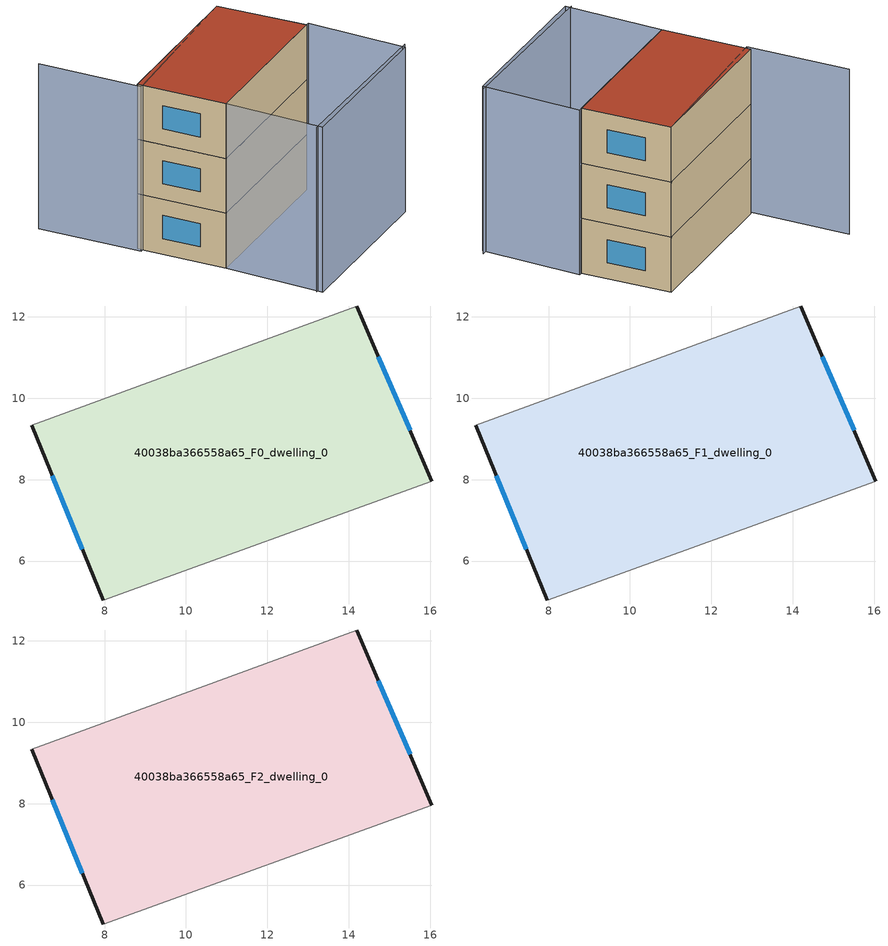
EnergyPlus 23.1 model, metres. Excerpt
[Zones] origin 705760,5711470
40038ba366558a65_F0_dwelling_0
 floor ground (EU_floor_Construction): 14.2,12.27 16.05,7.97 7.96,5.04 6.21,9.34 z0
 wall outside (EU_wall_Construction): 16.05,7.97 14.2,12.27 / 6.21,9.34 7.96,5.04 z0:3
 wall adiabatic (EU_wall_Construction): 7.96,5.04 16.05,7.97 / 14.2,12.27 6.21,9.34 z0:3
 window (EU_Window_Construction): 15.51,9.21 14.73,11.02 / 6.72,8.1 7.46,6.29 z0.87:2.13
40038ba366558a65_F1_dwelling_0
 floor to 40038ba366558a65_F0_dwelling_0 (EU_floor_Construction): 14.2,12.27 16.04,7.97 7.96,5.04 6.21,9.34 z3
 wall outside (EU_wall_Construction): 16.05,7.97 14.2,12.27 / 6.21,9.34 7.96,5.04 z3:6
 wall adiabatic (EU_wall_Construction): 7.96,5.04 16.05,7.97 / 14.2,12.27 6.21,9.34 z3:6
 window (EU_Window_Construction): 15.51,9.21 14.73,11.02 / 6.72,8.1 7.46,6.29 z3.87:5.13
40038ba366558a65_F2_dwelling_0
 floor to 40038ba366558a65_F1_dwelling_0 (EU_floor_Construction): 14.2,12.27 16.04,7.97 7.96,5.04 6.21,9.34 z6
 wall outside (EU_wall_Construction): 16.05,7.97 14.2,12.27 / 6.21,9.34 7.96,5.04 z6:9
 wall adiabatic (EU_wall_Construction): 7.96,5.04 16.05,7.97 / 14.2,12.27 6.21,9.34 z6:9
 window (EU_Window_Construction): 15.51,9.21 14.73,11.02 / 6.72,8.1 7.46,6.29 z6.87:8.13
 roof outside (EU_roof_Construction): 16.05,7.97 14.2,12.27 6.21,9.34 7.96,5.04 z9
shading: 9.53,0.42 18.12,3.37 / 14.2,12.27 6.17,9.02 / 6.17,9.02 4.16,14 / 7.96,5.04 16.2,8.02 / 16.2,8.02 17.96,3.17 / 17.96,3.17 9.72,0.19 / 9.72,0.19 7.96,5.04 z0:9
[Building]
EU S2 Campaign: North Axis=0; Terrain=City; Solar Distribution=FullExterior
[Site:Location]
London: Latitude=51.5; Longitude=-0.5; Time Zone=0; Elevation=25
[SizingPeriod:WeatherFileDays]
AnnualSizingPeriod: Begin Month=1; Begin Day of Month=1; End Month=12; End Day of Month=31; Day of Week for Start Day=Monday; Use Weather File Daylight Saving Period=No; Use Weather File Rain and Snow Indicators=No
[MATERIAL]
EU_InternalMass_Material: Roughness=MediumRough; Thickness=0.1; Conductivity=1; Density=1800; Specific Heat=900; Thermal Absorptance=0.9; Solar Absorptance=0.7; Visible Absorptance=0.7
[MATERIAL:NOMASS] Roughness=MediumRough; Thermal Absorptance=0.9; Solar Absorptance=0.7; Visible Absorptance=0.7
Name | Thermal Resistance
EU_wall_NoMass | 0.724719
EU_roof_NoMass | 2.98947
EU_floor_NoMass | 2.39157
[WINDOWMATERIAL:SIMPLEGLAZINGSYSTEM]
EU_Window_SimpleGlazing: UFactor=2.63425; Solar Heat Gain Coefficient=0.76; Visible Transmittance=0.76
[CONSTRUCTION]
EU_wall_Construction: EU_wall_NoMass
EU_roof_Construction: EU_roof_NoMass
EU_floor_Construction: EU_floor_NoMass
EU_Window_Construction: EU_Window_SimpleGlazing
EU_InternalMass_Construction: EU_InternalMass_Material
[ZONE] Type=1; Multiplier=1; Ceiling Height=autocalculate; Floor Area=autocalculate; Part of Total Floor Area=Yes
Name | Volume
40038ba366558a65_F0_dwelling_0 | 119.419
40038ba366558a65_F1_dwelling_0; 40038ba366558a65_F2_dwelling_0 | 119.418
[INTERNALMASS] Construction=EU_InternalMass_Construction; Surface Area=39.8062
Name | Zone or ZoneList
40038ba366558a65_F0_dwelling_0_EU_InternalMass | 40038ba366558a65_F0_dwelling_0
40038ba366558a65_F1_dwelling_0_EU_InternalMass | 40038ba366558a65_F1_dwelling_0
40038ba366558a65_F2_dwelling_0_EU_InternalMass | 40038ba366558a65_F2_dwelling_0
[OTHEREQUIPMENT] Fuel Type=Electricity; Design Level Calculation Method=Watts/Area; Power per Zone Floor Area=1; Fraction Latent=0; Fraction Radiant=0; Fraction Lost=0; Carbon Dioxide Generation Rate=0; EndUse Subcategory=EU_Step8_InternalGains
Name | Zone or ZoneList or Space or SpaceList | Schedule
EU_Step8_InternalGain_40038ba366558a65_F0_dwelling_0_f000 | 40038ba366558a65_F0_dwelling_0 | EU_Step8_GainSchedule_40038ba366558a65_F0_dwelling_0_f000
EU_Step8_InternalGain_40038ba366558a65_F1_dwelling_0_f000 | 40038ba366558a65_F1_dwelling_0 | EU_Step8_GainSchedule_40038ba366558a65_F1_dwelling_0_f000
EU_Step8_InternalGain_40038ba366558a65_F2_dwelling_0_f000 | 40038ba366558a65_F2_dwelling_0 | EU_Step8_GainSchedule_40038ba366558a65_F2_dwelling_0_f000
[ZONEVENTILATION:DESIGNFLOWRATE] Schedule=EU_AlwaysOn; Design Flow Rate Calculation Method=AirChanges/Hour; Air Changes per Hour=0.418135; Ventilation Type=Natural; Fan Pressure Rise=0; Fan Total Efficiency=1; Constant Term Coefficient=1; Temperature Term Coefficient=0; Velocity Term Coefficient=0; Velocity Squared Term Coefficient=0; Minimum Indoor Temperature=-100; Maximum Indoor Temperature=100; Delta Temperature=-100; Minimum Outdoor Temperature=-100; Maximum Outdoor Temperature=100; Maximum Wind Speed=40
Name | Zone or ZoneList or Space or SpaceList
EU_ConstantAir_40038ba366558a65_F0_dwelling_0 | 40038ba366558a65_F0_dwelling_0
EU_ConstantAir_40038ba366558a65_F1_dwelling_0 | 40038ba366558a65_F1_dwelling_0
EU_ConstantAir_40038ba366558a65_F2_dwelling_0 | 40038ba366558a65_F2_dwelling_0
[HVACTEMPLATE:THERMOSTAT] Constant Heating Setpoint=20; Constant Cooling Setpoint=50
EU_HeatOnly_40038ba366558a65_F0_dwelling_0; EU_HeatOnly_40038ba366558a65_F1_dwelling_0; EU_HeatOnly_40038ba366558a65_F2_dwelling_0
[HVACTEMPLATE:ZONE:IDEALLOADSAIRSYSTEM] System Availability Schedule=EU_AlwaysOn; Maximum Heating Supply Air Temperature=50; Minimum Cooling Supply Air Temperature=13; Maximum Heating Supply Air Humidity Ratio=0.0156; Minimum Cooling Supply Air Humidity Ratio=0.0077; Heating Limit=NoLimit; Cooling Limit=NoLimit; Heating Availability Schedule=EU_AlwaysOn; Cooling Availability Schedule=EU_CoolingOff; Dehumidification Control Type=ConstantSensibleHeatRatio; Cooling Sensible Heat Ratio=0.7; Dehumidification Setpoint=60; Humidification Control Type=None; Humidification Setpoint=30; Outdoor Air Method=None; Outdoor Air Flow Rate per Person=0.00944; Outdoor Air Flow Rate per Zone Floor Area=0; Outdoor Air Flow Rate per Zone=0; Demand Controlled Ventilation Type=None; Outdoor Air Economizer Type=NoEconomizer; Heat Recovery Type=None; Sensible Heat Recovery Effectiveness=0.7; Latent Heat Recovery Effectiveness=0.65
Name | Template Thermostat
40038ba366558a65_F0_dwelling_0 | EU_HeatOnly_40038ba366558a65_F0_dwelling_0
40038ba366558a65_F1_dwelling_0 | EU_HeatOnly_40038ba366558a65_F1_dwelling_0
40038ba366558a65_F2_dwelling_0 | EU_HeatOnly_40038ba366558a65_F2_dwelling_0
[SIZING:ZONE] Zone Cooling Design Supply Air Temperature Input Method=SupplyAirTemperature; Zone Cooling Design Supply Air Temperature=13; Zone Heating Design Supply Air Temperature Input Method=SupplyAirTemperature; Zone Heating Design Supply Air Temperature=50; Zone Cooling Design Supply Air Humidity Ratio=0.008; Zone Heating Design Supply Air Humidity Ratio=0.008; Cooling Design Air Flow Method=DesignDay; Cooling Design Air Flow Rate=0; Cooling Minimum Air Flow per Zone Floor Area=0.000762; Cooling Minimum Air Flow=0; Cooling Minimum Air Flow Fraction=0.2; Heating Design Air Flow Method=DesignDay; Heating Design Air Flow Rate=0; Heating Maximum Air Flow per Zone Floor Area=0.002032; Heating Maximum Air Flow=0.141576; Heating Maximum Air Flow Fraction=0.3; Account for Dedicated Outdoor Air System=No; Dedicated Outdoor Air System Control Strategy=NeutralSupplyAir; Dedicated Outdoor Air Low Setpoint Temperature for Design=autosize; Dedicated Outdoor Air High Setpoint Temperature for Design=autosize; Zone Load Sizing Method=Sensible Load Only No Latent Load; Zone Latent Cooling Design Supply Air Humidity Ratio Input Method=HumidityRatioDifference; Zone Cooling Design Supply Air Humidity Ratio Difference=0.005; Zone Latent Heating Design Supply Air Humidity Ratio Input Method=HumidityRatioDifference; Zone Humidification Design Supply Air Humidity Ratio Difference=0.005
40038ba366558a65_F0_dwelling_0; 40038ba366558a65_F1_dwelling_0; 40038ba366558a65_F2_dwelling_0
[SCHEDULE:CONSTANT]
Name | Hourly Value
EU_AlwaysOn | 1
EU_CoolingOff | 0
[SCHEDULE:FILE] Column Number=1; Rows to Skip at Top=0; Number of Hours of Data=8760; Column Separator=Comma; Interpolate to Timestep=No; Minutes per Item=60; Adjust Schedule for Daylight Savings=Yes
Name | File
EU_Step8_GainSchedule_40038ba366558a65_F0_dwelling_0_f000 | ../../schedules/40038ba366558a65/40038ba366558a65_F0_dwelling_0_f000_gain.csv
EU_Step8_GainSchedule_40038ba366558a65_F1_dwelling_0_f000 | ../../schedules/40038ba366558a65/40038ba366558a65_F1_dwelling_0_f000_gain.csv
EU_Step8_GainSchedule_40038ba366558a65_F2_dwelling_0_f000 | ../../schedules/40038ba366558a65/40038ba366558a65_F2_dwelling_0_f000_gain.csv
